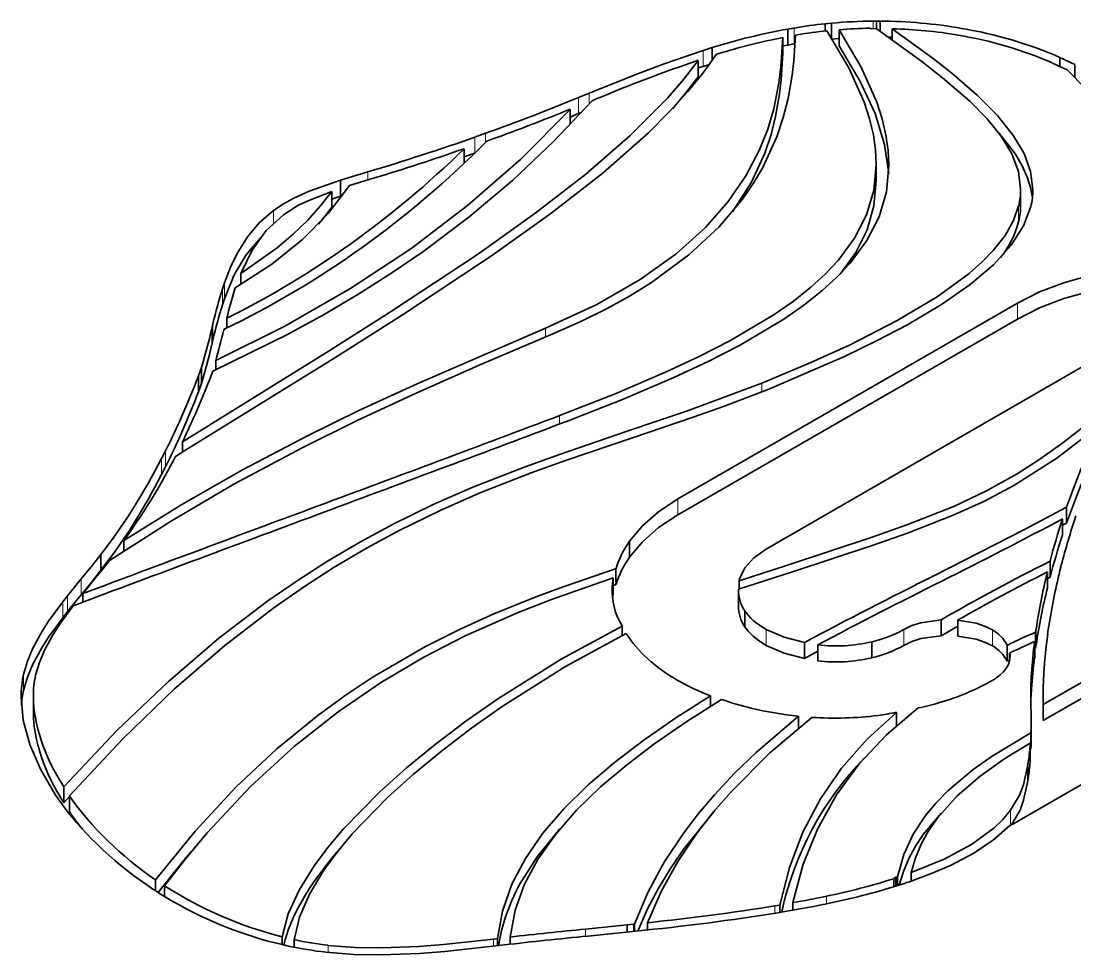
# Model space of a CAD drawing. Extents: x 342 to 941, y 168 to 756.
# Drawn here: x 758.74 to 774.9, y 724.21 to 738.54 of the extents above; entities that cross this region are included whole.
import ezdxf

# ---------------------------------------------------------------- set-up
doc = ezdxf.new("R2010")
doc.units = 0

msp = doc.modelspace()

# ---------------------------------------------------------------- linework, layer by layer
at = {"color": 7, "lineweight": 35, "ltscale": 0.002445}
msp.add_line((771.171, 738.51), (771.074, 738.5), dxfattribs=at)
at = {"color": 7, "lineweight": 35, "ltscale": 0.002766}
for p, q in [((771.074, 738.5), (771.074, 738.39)), ((768.036, 724.668), (768.036, 724.557))]:
    msp.add_line(p, q, dxfattribs=at)
at = {"color": 7, "lineweight": 35, "ltscale": 0.005756}
msp.add_line((771.171, 738.51), (771.171, 738.28), dxfattribs=at)
at = {"color": 7, "lineweight": 35, "ltscale": 0.001236}
msp.add_line((771.858, 738.542), (771.808, 738.541), dxfattribs=at)
at = {"color": 7, "lineweight": 13, "ltscale": 0.002884}
msp.add_line((771.808, 738.541), (771.808, 738.426), dxfattribs=at)
at = {"color": 7, "lineweight": 35, "ltscale": 0.000126795}
msp.add_line((771.862, 738.539), (771.858, 738.542), dxfattribs=at)
at = {"color": 7, "lineweight": 35, "ltscale": 0.002867}
msp.add_line((771.858, 738.542), (771.858, 738.427), dxfattribs=at)
at = {"color": 7, "lineweight": 35, "ltscale": 0.001312}
msp.add_line((771.914, 738.542), (771.862, 738.539), dxfattribs=at)
at = {"color": 7, "lineweight": 35, "ltscale": 0.002858}
msp.add_line((771.862, 738.539), (771.862, 738.424), dxfattribs=at)
at = {"color": 7, "lineweight": 35, "ltscale": 0.00387}
msp.add_line((771.914, 738.542), (771.914, 738.387), dxfattribs=at)
at = {"color": 7, "lineweight": 35, "ltscale": 0.002431}
for p, q in [((770.594, 738.435), (770.498, 738.419)), ((770.594, 738.19), (770.498, 738.174))]:
    msp.add_line(p, q, dxfattribs=at)
at = {"color": 7, "lineweight": 35, "ltscale": 0.006123}
for p, q in [((770.498, 738.419), (770.498, 738.174)), ((771.288, 738.407), (771.288, 738.162)), ((770.424, 738.288), (770.424, 738.043)), ((769.126, 737.939), (769.126, 737.694)), ((771.856, 736.339), (771.856, 736.094)), ((763.636, 736.098), (763.636, 735.853)), ((763.502, 735.928), (763.502, 735.683)), ((774.07, 735.961), (774.07, 735.716)), ((761.503, 733.223), (761.503, 732.978)), ((761.457, 733.095), (761.457, 732.85)), ((774.775, 731.081), (774.775, 730.836)), ((774.715, 730.902), (774.715, 730.657)), ((774.522, 730.251), (774.522, 730.006)), ((767.821, 729.997), (767.821, 729.752)), ((769.744, 729.81), (769.744, 729.565)), ((773.105, 729.345), (773.105, 729.1)), ((774.301, 729.162), (774.301, 728.917)), ((770.753, 729.004), (770.753, 728.759)), ((770.958, 728.966), (770.958, 728.721)), ((771.786, 729.014), (771.786, 728.769)), ((773.862, 728.96), (773.862, 728.715)), ((774.286, 729.017), (774.286, 728.772)), ((758.926, 728.173), (758.926, 727.928)), ((774.414, 728.287), (774.414, 728.042)), ((774.417, 728.062), (774.417, 727.817)), ((774.418, 728.049), (774.418, 727.804)), ((774.233, 727.844), (774.233, 727.599)), ((774.228, 727.614), (774.228, 727.369)), ((774.216, 727.414), (774.216, 727.169)), ((774.219, 727.456), (774.219, 727.211)), ((759.392, 726.787), (759.392, 726.543)), ((759.477, 726.65), (759.477, 726.405))]:
    msp.add_line(p, q, dxfattribs=at)
at = {"color": 7, "lineweight": 13, "ltscale": 0.006123}
for p, q in [((770.594, 738.435), (770.594, 738.19)), ((767.288, 737.367), (767.288, 737.122)), ((765.7, 736.761), (765.7, 736.516)), ((774.04, 735.708), (774.04, 735.463)), ((761.857, 734.524), (761.857, 734.279)), ((761.826, 734.432), (761.826, 734.187)), ((774.02, 734.213), (774.02, 733.968)), ((761.661, 733.814), (761.661, 733.569)), ((760.952, 731.944), (760.952, 731.699)), ((760.892, 731.826), (760.892, 731.581)), ((759.658, 729.978), (759.658, 729.733)), ((759.378, 729.628), (759.378, 729.383)), ((770.169, 729.204), (770.169, 728.959)), ((772.28, 729.204), (772.28, 728.959)), ((773.637, 729.196), (773.637, 728.951)), ((774.308, 729.21), (774.308, 728.965)), ((758.774, 728.513), (758.774, 728.268)), ((774.237, 728.53), (774.237, 728.285)), ((774.23, 727.67), (774.23, 727.425)), ((774.178, 727.099), (774.178, 726.854)), ((774.187, 727.165), (774.187, 726.92)), ((759.484, 726.641), (759.484, 726.396))]:
    msp.add_line(p, q, dxfattribs=at)
at = {"color": 7, "lineweight": 35, "ltscale": 0.000335294}
msp.add_line((771.762, 738.432), (771.772, 738.424), dxfattribs=at)
at = {"color": 7, "lineweight": 35, "ltscale": 0.002064}
msp.add_line((771.772, 738.424), (771.855, 738.429), dxfattribs=at)
at = {"color": 7, "lineweight": 35, "ltscale": 0.004285}
msp.add_line((772.102, 738.425), (772.102, 738.253), dxfattribs=at)
at = {"color": 7, "lineweight": 35, "ltscale": 0.000361981}
msp.add_line((770.608, 738.192), (770.594, 738.19), dxfattribs=at)
at = {"color": 7, "lineweight": 35, "ltscale": 0.000809253}
msp.add_line((770.615, 738.325), (770.647, 738.331), dxfattribs=at)
at = {"color": 7, "lineweight": 35, "ltscale": 0.002929}
msp.add_line((771.288, 738.275), (771.171, 738.265), dxfattribs=at)
at = {"color": 7, "lineweight": 35, "ltscale": 0.001481}
msp.add_line((772.103, 738.293), (772.044, 738.295), dxfattribs=at)
at = {"color": 7, "lineweight": 35, "ltscale": 0.00362}
msp.add_line((769.339, 738.136), (769.201, 738.092), dxfattribs=at)
at = {"color": 7, "lineweight": 13, "ltscale": 0.006125}
for p, q in [((769.201, 738.092), (769.201, 737.847)), ((761.68, 733.894), (761.68, 733.649)), ((768.812, 731.206), (768.812, 730.961)), ((759.45, 729.721), (759.45, 729.476))]:
    msp.add_line(p, q, dxfattribs=at)
at = {"color": 7, "lineweight": 35, "ltscale": 0.004947}
msp.add_line((769.339, 738.136), (769.339, 737.938), dxfattribs=at)
at = {"color": 7, "lineweight": 35, "ltscale": 0.000607146}
msp.add_line((769.405, 738.033), (769.428, 738.04), dxfattribs=at)
at = {"color": 7, "lineweight": 35, "ltscale": 0.001861}
msp.add_line((770.498, 738.174), (770.424, 738.16), dxfattribs=at)
at = {"color": 7, "lineweight": 35, "ltscale": 0.002476}
msp.add_line((769.296, 737.877), (769.201, 737.847), dxfattribs=at)
at = {"color": 7, "lineweight": 35, "ltscale": 0.006263}
msp.add_line((774.557, 737.898), (774.783, 737.791), dxfattribs=at)
at = {"color": 7, "lineweight": 35, "ltscale": 0.006352}
msp.add_line((774.903, 737.875), (774.674, 737.983), dxfattribs=at)
at = {"color": 7, "lineweight": 35, "ltscale": 0.003513}
msp.add_line((774.674, 737.983), (774.674, 737.843), dxfattribs=at)
at = {"color": 7, "lineweight": 35, "ltscale": 0.004942}
msp.add_line((774.903, 737.875), (774.903, 737.677), dxfattribs=at)
at = {"color": 7, "lineweight": 35, "ltscale": 0.001975}
msp.add_line((769.201, 737.847), (769.126, 737.823), dxfattribs=at)
at = {"color": 7, "lineweight": 35, "ltscale": 0.000345981}
msp.add_line((774.783, 737.791), (774.795, 737.784), dxfattribs=at)
at = {"color": 7, "lineweight": 35, "ltscale": 0.004406}
msp.add_line((767.451, 737.434), (767.288, 737.367), dxfattribs=at)
at = {"color": 7, "lineweight": 13, "ltscale": 0.004175}
msp.add_line((767.451, 737.434), (767.451, 737.267), dxfattribs=at)
at = {"color": 7, "lineweight": 35, "ltscale": 0.001651}
for p, q in [((767.499, 737.32), (767.56, 737.346)), ((774.187, 727.165), (774.178, 727.099)), ((774.187, 726.92), (774.178, 726.854))]:
    msp.add_line(p, q, dxfattribs=at)
at = {"color": 7, "lineweight": 35, "ltscale": 0.005856}
msp.add_line((767.159, 737.187), (767.159, 736.953), dxfattribs=at)
at = {"color": 7, "lineweight": 35, "ltscale": 0.003481}
msp.add_line((767.288, 737.122), (767.159, 737.069), dxfattribs=at)
at = {"color": 7, "lineweight": 35, "ltscale": 0.001314}
msp.add_line((767.337, 737.142), (767.288, 737.122), dxfattribs=at)
at = {"color": 7, "lineweight": 35, "ltscale": 0.004272}
msp.add_line((765.86, 736.819), (765.7, 736.761), dxfattribs=at)
at = {"color": 7, "lineweight": 13, "ltscale": 0.003543}
msp.add_line((765.86, 736.819), (765.86, 736.677), dxfattribs=at)
at = {"color": 7, "lineweight": 35, "ltscale": 0.002091}
msp.add_line((765.881, 736.698), (765.96, 736.727), dxfattribs=at)
at = {"color": 7, "lineweight": 35, "ltscale": 0.005553}
msp.add_line((765.535, 736.583), (765.535, 736.361), dxfattribs=at)
at = {"color": 7, "lineweight": 35, "ltscale": 0.00436}
msp.add_line((765.7, 736.516), (765.535, 736.459), dxfattribs=at)
at = {"color": 7, "lineweight": 35, "ltscale": 0.011013}
msp.add_line((764.057, 736.226), (763.636, 736.098), dxfattribs=at)
at = {"color": 7, "lineweight": 35, "ltscale": 0.009695}
msp.add_line((763.773, 736.017), (764.145, 736.13), dxfattribs=at)
at = {"color": 7, "lineweight": 13, "ltscale": 0.003079}
msp.add_line((764.057, 736.226), (764.057, 736.103), dxfattribs=at)
at = {"color": 7, "lineweight": 35, "ltscale": 0.00352}
msp.add_line((763.636, 735.853), (763.502, 735.81), dxfattribs=at)
at = {"color": 7, "lineweight": 35, "ltscale": 0.000802238}
msp.add_line((763.666, 735.862), (763.636, 735.853), dxfattribs=at)
at = {"color": 7, "lineweight": 13, "ltscale": 0.004826}
msp.add_line((762.611, 735.635), (762.611, 735.442), dxfattribs=at)
at = {"color": 7, "lineweight": 35, "ltscale": 0.004178}
msp.add_line((762.107, 734.665), (762.107, 734.498), dxfattribs=at)
at = {"color": 7, "lineweight": 35, "ltscale": 0.002424}
for p, q in [((761.857, 734.524), (761.826, 734.432)), ((761.857, 734.279), (761.826, 734.187))]:
    msp.add_line(p, q, dxfattribs=at)
at = {"color": 7, "lineweight": 35, "ltscale": 0.000921623}
msp.add_line((762.011, 734.412), (762.023, 734.447), dxfattribs=at)
at = {"color": 7, "lineweight": 35, "ltscale": 0.150358}
msp.add_line((774.02, 734.213), (768.812, 731.206), dxfattribs=at)
at = {"color": 7, "lineweight": 35, "ltscale": 0.003745}
msp.add_line((761.894, 733.982), (761.894, 733.832), dxfattribs=at)
at = {"color": 7, "lineweight": 35, "ltscale": 0.002046}
msp.add_line((761.68, 733.894), (761.661, 733.814), dxfattribs=at)
at = {"color": 7, "lineweight": 35, "ltscale": 0.000287554}
msp.add_line((761.848, 733.799), (761.85, 733.811), dxfattribs=at)
at = {"color": 7, "lineweight": 13, "ltscale": 0.003342}
msp.add_line((766.782, 733.827), (766.782, 733.694), dxfattribs=at)
at = {"color": 7, "lineweight": 35, "ltscale": 0.150359}
for p, q in [((774.02, 733.968), (768.812, 730.961)), ((770.155, 730.43), (775.364, 733.438))]:
    msp.add_line(p, q, dxfattribs=at)
at = {"color": 7, "lineweight": 35, "ltscale": 0.002044}
msp.add_line((761.68, 733.649), (761.661, 733.569), dxfattribs=at)
at = {"color": 7, "lineweight": 35, "ltscale": 0.003554}
msp.add_line((761.722, 733.333), (761.722, 733.191), dxfattribs=at)
at = {"color": 7, "lineweight": 35, "ltscale": 0.003389}
for p, q in [((761.503, 733.223), (761.457, 733.095)), ((761.503, 732.978), (761.457, 732.85)), ((772.183, 725.406), (772.183, 725.271))]:
    msp.add_line(p, q, dxfattribs=at)
at = {"color": 7, "lineweight": 35, "ltscale": 0.001839}
msp.add_line((761.651, 733.101), (761.676, 733.17), dxfattribs=at)
at = {"color": 7, "lineweight": 35, "ltscale": 0.000801123}
msp.add_line((761.641, 733.071), (761.651, 733.101), dxfattribs=at)
at = {"color": 7, "lineweight": 13, "ltscale": 0.003307}
msp.add_line((770.098, 732.982), (770.098, 732.85), dxfattribs=at)
at = {"color": 7, "lineweight": 13, "ltscale": 0.003238}
msp.add_line((766.999, 732.486), (766.999, 732.357), dxfattribs=at)
at = {"color": 7, "lineweight": 35, "ltscale": 0.003969}
msp.add_line((761.213, 732.085), (761.213, 731.926), dxfattribs=at)
at = {"color": 7, "lineweight": 35, "ltscale": 0.003296}
for p, q in [((760.952, 731.944), (760.892, 731.826)), ((760.952, 731.699), (760.892, 731.581))]:
    msp.add_line(p, q, dxfattribs=at)
at = {"color": 7, "lineweight": 35, "ltscale": 0.004241}
msp.add_line((761.105, 731.86), (761.25, 731.949), dxfattribs=at)
at = {"color": 7, "lineweight": 35, "ltscale": 0.001801}
msp.add_line((761.073, 731.796), (761.105, 731.86), dxfattribs=at)
at = {"color": 7, "lineweight": 35, "ltscale": 0.001702}
msp.add_line((774.775, 730.836), (774.715, 730.804), dxfattribs=at)
at = {"color": 7, "lineweight": 35, "ltscale": 0.003995}
msp.add_line((760.312, 730.566), (760.312, 730.406), dxfattribs=at)
at = {"color": 7, "lineweight": 35, "ltscale": 0.006125}
for p, q in [((768.072, 730.557), (768.072, 730.312)), ((759.962, 730.356), (759.962, 730.111)), ((767.863, 730.137), (767.863, 729.892)), ((774.481, 730.085), (774.481, 729.84)), ((769.84, 729.489), (769.84, 729.244)), ((772.849, 729.351), (772.849, 729.106))]:
    msp.add_line(p, q, dxfattribs=at)
at = {"color": 7, "lineweight": 35, "ltscale": 0.005285}
msp.add_line((759.962, 730.356), (759.83, 730.191), dxfattribs=at)
at = {"color": 7, "lineweight": 35, "ltscale": 0.003773}
msp.add_line((760.001, 730.145), (760.095, 730.263), dxfattribs=at)
at = {"color": 7, "lineweight": 35, "ltscale": 0.006838}
for p, q in [((759.83, 730.191), (759.658, 729.978)), ((759.83, 729.946), (759.658, 729.733))]:
    msp.add_line(p, q, dxfattribs=at)
at = {"color": 7, "lineweight": 35, "ltscale": 0.006868}
msp.add_line((759.828, 729.932), (760.001, 730.145), dxfattribs=at)
at = {"color": 7, "lineweight": 35, "ltscale": 0.005284}
msp.add_line((759.962, 730.111), (759.83, 729.946), dxfattribs=at)
at = {"color": 7, "lineweight": 35, "ltscale": 0.000579515}
msp.add_line((767.863, 730.137), (767.841, 730.13), dxfattribs=at)
at = {"color": 7, "lineweight": 35, "ltscale": 0.019027}
msp.add_line((770.479, 730.184), (769.755, 729.948), dxfattribs=at)
at = {"color": 7, "lineweight": 35, "ltscale": 0.002011}
msp.add_line((774.674, 730.109), (774.694, 730.187), dxfattribs=at)
at = {"color": 7, "lineweight": 35, "ltscale": 0.008273}
msp.add_line((759.658, 729.978), (759.45, 729.721), dxfattribs=at)
at = {"color": 7, "lineweight": 35, "ltscale": 0.005788}
msp.add_line((759.683, 729.752), (759.828, 729.932), dxfattribs=at)
at = {"color": 7, "lineweight": 35, "ltscale": 0.021727}
msp.add_line((769.744, 729.82), (770.571, 730.089), dxfattribs=at)
at = {"color": 7, "lineweight": 35, "ltscale": 0.000779188}
msp.add_line((769.755, 729.948), (769.757, 729.979), dxfattribs=at)
at = {"color": 7, "lineweight": 35, "ltscale": 0.003131}
msp.add_line((769.755, 729.948), (769.755, 729.823), dxfattribs=at)
at = {"color": 7, "lineweight": 35, "ltscale": 0.001151}
msp.add_line((774.522, 730.006), (774.481, 729.985), dxfattribs=at)
at = {"color": 7, "lineweight": 35, "ltscale": 0.000541401}
msp.add_line((767.841, 729.885), (767.821, 729.878), dxfattribs=at)
at = {"color": 7, "lineweight": 35, "ltscale": 0.00057903}
msp.add_line((767.863, 729.892), (767.841, 729.885), dxfattribs=at)
at = {"color": 7, "lineweight": 35, "ltscale": 0.000256366}
msp.add_line((769.744, 729.81), (769.744, 729.82), dxfattribs=at)
at = {"color": 7, "lineweight": 35, "ltscale": 0.002932}
msp.add_line((759.45, 729.721), (759.378, 729.628), dxfattribs=at)
at = {"color": 7, "lineweight": 35, "ltscale": 0.008274}
msp.add_line((759.658, 729.733), (759.45, 729.476), dxfattribs=at)
at = {"color": 7, "lineweight": 35, "ltscale": 0.003227}
msp.add_line((759.683, 729.752), (759.683, 729.623), dxfattribs=at)
at = {"color": 7, "lineweight": 35, "ltscale": 0.001701}
msp.add_line((767.821, 729.752), (767.811, 729.685), dxfattribs=at)
at = {"color": 7, "lineweight": 35, "ltscale": 0.002931}
msp.add_line((759.45, 729.476), (759.378, 729.383), dxfattribs=at)
at = {"color": 7, "lineweight": 35, "ltscale": 0.003542}
msp.add_line((767.96, 729.253), (767.96, 729.111), dxfattribs=at)
at = {"color": 7, "lineweight": 35, "ltscale": 0.007355}
msp.add_line((773.105, 729.252), (772.849, 729.106), dxfattribs=at)
at = {"color": 7, "lineweight": 35, "ltscale": 0.001217}
for p, q in [((774.308, 729.21), (774.301, 729.162)), ((774.308, 728.965), (774.301, 728.917))]:
    msp.add_line(p, q, dxfattribs=at)
at = {"color": 7, "lineweight": 35, "ltscale": 0.001762}
msp.add_line((774.485, 729.132), (774.495, 729.201), dxfattribs=at)
at = {"color": 7, "lineweight": 35, "ltscale": 0.00583}
msp.add_line((770.958, 728.868), (770.753, 728.759), dxfattribs=at)
at = {"color": 7, "lineweight": 35, "ltscale": 0.002884}
msp.add_line((773.901, 728.839), (773.901, 728.724), dxfattribs=at)
at = {"color": 7, "lineweight": 35, "ltscale": 0.000441802}
msp.add_line((774.301, 728.917), (774.285, 728.91), dxfattribs=at)
at = {"color": 7, "lineweight": 35, "ltscale": 0.001351}
msp.add_line((773.91, 728.738), (773.862, 728.715), dxfattribs=at)
at = {"color": 7, "lineweight": 35, "ltscale": 0.036853}
for p, q in [((775.694, 728.786), (774.418, 728.049)), ((775.694, 728.541), (774.418, 727.804))]:
    msp.add_line(p, q, dxfattribs=at)
at = {"color": 7, "lineweight": 35, "ltscale": 0.005164}
msp.add_line((774.415, 728.319), (774.425, 728.526), dxfattribs=at)
at = {"color": 7, "lineweight": 35, "ltscale": 0.000431848}
msp.add_line((774.227, 728.321), (774.226, 728.303), dxfattribs=at)
at = {"color": 7, "lineweight": 35, "ltscale": 0.001668}
msp.add_line((774.227, 728.321), (774.227, 728.254), dxfattribs=at)
at = {"color": 7, "lineweight": 35, "ltscale": 0.000451725}
msp.add_line((774.414, 728.301), (774.415, 728.319), dxfattribs=at)
at = {"color": 7, "lineweight": 35, "ltscale": 0.004005}
msp.add_line((769.313, 728.184), (769.313, 728.024), dxfattribs=at)
at = {"color": 7, "lineweight": 35, "ltscale": 0.00052643}
msp.add_line((774.226, 728.303), (774.226, 728.282), dxfattribs=at)
at = {"color": 7, "lineweight": 35, "ltscale": 0.000794983}
msp.add_line((774.226, 728.303), (774.226, 728.272), dxfattribs=at)
at = {"color": 7, "lineweight": 35, "ltscale": 0.004729}
msp.add_line((774.226, 728.282), (774.229, 728.093), dxfattribs=at)
at = {"color": 7, "lineweight": 35, "ltscale": 0.00383}
msp.add_line((774.237, 728.285), (774.228, 728.132), dxfattribs=at)
at = {"color": 7, "lineweight": 35, "ltscale": 0.000344849}
msp.add_line((774.414, 728.287), (774.414, 728.301), dxfattribs=at)
at = {"color": 7, "lineweight": 35, "ltscale": 0.004821}
msp.add_line((774.417, 728.095), (774.414, 728.287), dxfattribs=at)
at = {"color": 7, "lineweight": 35, "ltscale": 0.087765}
msp.add_line((774.011, 726.248), (777.051, 728.003), dxfattribs=at)
at = {"color": 7, "lineweight": 35, "ltscale": 0.006228}
msp.add_line((774.229, 728.093), (774.233, 727.844), dxfattribs=at)
at = {"color": 7, "lineweight": 35, "ltscale": 0.004822}
msp.add_line((774.417, 727.85), (774.414, 728.042), dxfattribs=at)
at = {"color": 7, "lineweight": 13, "ltscale": 0.000759888}
msp.add_line((774.417, 728.095), (774.417, 728.064), dxfattribs=at)
at = {"color": 7, "lineweight": 35, "ltscale": 0.000251775}
msp.add_line((774.417, 728.085), (774.417, 728.095), dxfattribs=at)
at = {"color": 7, "lineweight": 35, "ltscale": 0.000572207}
msp.add_line((774.417, 728.062), (774.417, 728.085), dxfattribs=at)
at = {"color": 7, "lineweight": 35, "ltscale": 0.000309768}
for p, q in [((774.418, 728.049), (774.417, 728.062)), ((774.418, 727.804), (774.417, 727.817))]:
    msp.add_line(p, q, dxfattribs=at)
at = {"color": 7, "lineweight": 35, "ltscale": 0.00468}
msp.add_line((770.662, 727.874), (770.662, 727.687), dxfattribs=at)
at = {"color": 7, "lineweight": 35, "ltscale": 0.005135}
msp.add_line((772.167, 727.93), (772.167, 727.725), dxfattribs=at)
at = {"color": 7, "lineweight": 35, "ltscale": 0.004348}
for p, q in [((774.233, 727.844), (774.23, 727.67)), ((774.233, 727.599), (774.23, 727.425))]:
    msp.add_line(p, q, dxfattribs=at)
at = {"color": 7, "lineweight": 35, "ltscale": 0.001397}
for p, q in [((774.23, 727.67), (774.228, 727.614)), ((774.23, 727.425), (774.228, 727.369))]:
    msp.add_line(p, q, dxfattribs=at)
at = {"color": 7, "lineweight": 35, "ltscale": 0.001049}
for p, q in [((774.219, 727.456), (774.216, 727.414)), ((774.219, 727.211), (774.216, 727.169))]:
    msp.add_line(p, q, dxfattribs=at)
at = {"color": 7, "lineweight": 35, "ltscale": 0.000259512}
msp.add_line((774.228, 727.369), (774.219, 727.364), dxfattribs=at)
at = {"color": 7, "lineweight": 35, "ltscale": 0.002075}
msp.add_line((759.261, 726.669), (759.308, 726.601), dxfattribs=at)
at = {"color": 7, "lineweight": 35, "ltscale": 0.003174}
msp.add_line((759.477, 726.637), (759.392, 726.543), dxfattribs=at)
at = {"color": 7, "lineweight": 35, "ltscale": 0.000278906}
for p, q in [((759.484, 726.641), (759.477, 726.65)), ((759.484, 726.396), (759.477, 726.405))]:
    msp.add_line(p, q, dxfattribs=at)
at = {"color": 7, "lineweight": 13, "ltscale": 0.005783}
msp.add_line((773.915, 726.428), (773.915, 726.196), dxfattribs=at)
at = {"color": 7, "lineweight": 35, "ltscale": 0.001755}
msp.add_line((773.906, 726.192), (773.969, 726.224), dxfattribs=at)
at = {"color": 7, "lineweight": 35, "ltscale": 0.000190784}
msp.add_line((773.969, 726.224), (773.976, 726.227), dxfattribs=at)
at = {"color": 7, "lineweight": 35, "ltscale": 0.001013}
msp.add_line((773.976, 726.227), (774.011, 726.248), dxfattribs=at)
at = {"color": 7, "lineweight": 35, "ltscale": 0.000723944}
msp.add_line((772.183, 725.406), (772.155, 725.4), dxfattribs=at)
at = {"color": 7, "lineweight": 35, "ltscale": 0.003285}
msp.add_line((772.392, 725.471), (772.392, 725.34), dxfattribs=at)
at = {"color": 7, "lineweight": 35, "ltscale": 0.002086}
msp.add_line((760.666, 725.281), (760.735, 725.234), dxfattribs=at)
at = {"color": 7, "lineweight": 35, "ltscale": 0.004176}
msp.add_line((760.801, 725.357), (760.801, 725.19), dxfattribs=at)
at = {"color": 7, "lineweight": 35, "ltscale": 0.004109}
msp.add_line((760.938, 725.268), (760.938, 725.104), dxfattribs=at)
at = {"color": 7, "lineweight": 35, "ltscale": 0.003098}
msp.add_line((772.127, 725.377), (772.127, 725.253), dxfattribs=at)
at = {"color": 7, "lineweight": 35, "ltscale": 0.003458}
msp.add_line((772.155, 725.4), (772.155, 725.262), dxfattribs=at)
at = {"color": 7, "lineweight": 35, "ltscale": 0.0013}
msp.add_line((772.254, 725.293), (772.303, 725.31), dxfattribs=at)
at = {"color": 7, "lineweight": 35, "ltscale": 0.000604371}
msp.add_line((772.303, 725.318), (772.327, 725.318), dxfattribs=at)
at = {"color": 7, "lineweight": 35, "ltscale": 0.000218334}
msp.add_line((772.303, 725.31), (772.303, 725.318), dxfattribs=at)
at = {"color": 7, "lineweight": 35, "ltscale": 0.000221252}
msp.add_line((772.303, 725.318), (772.303, 725.309), dxfattribs=at)
at = {"color": 7, "lineweight": 35, "ltscale": 0.000621033}
msp.add_line((772.327, 725.318), (772.351, 725.326), dxfattribs=at)
at = {"color": 7, "lineweight": 13, "ltscale": 0.002901}
msp.add_line((771.093, 725.108), (771.093, 724.992), dxfattribs=at)
at = {"color": 7, "lineweight": 35, "ltscale": 0.00196}
msp.add_line((770.376, 724.972), (770.299, 724.959), dxfattribs=at)
at = {"color": 7, "lineweight": 13, "ltscale": 0.002832}
msp.add_line((770.299, 724.959), (770.299, 724.845), dxfattribs=at)
at = {"color": 7, "lineweight": 35, "ltscale": 0.002832}
msp.add_line((770.376, 724.972), (770.376, 724.858), dxfattribs=at)
at = {"color": 7, "lineweight": 35, "ltscale": 0.002911}
msp.add_line((770.575, 725.009), (770.575, 724.893), dxfattribs=at)
at = {"color": 7, "lineweight": 35, "ltscale": 0.002559}
msp.add_line((770.351, 724.854), (770.452, 724.871), dxfattribs=at)
at = {"color": 7, "lineweight": 35, "ltscale": 0.016081}
msp.add_line((768.036, 724.668), (767.396, 724.603), dxfattribs=at)
at = {"color": 7, "lineweight": 13, "ltscale": 0.002763}
msp.add_line((767.396, 724.603), (767.396, 724.492), dxfattribs=at)
at = {"color": 7, "lineweight": 35, "ltscale": 0.00243}
msp.add_line((768.133, 724.678), (768.036, 724.668), dxfattribs=at)
at = {"color": 7, "lineweight": 35, "ltscale": 0.000351671}
msp.add_line((768.147, 724.679), (768.133, 724.678), dxfattribs=at)
at = {"color": 7, "lineweight": 13, "ltscale": 0.002766}
msp.add_line((768.133, 724.678), (768.133, 724.567), dxfattribs=at)
at = {"color": 7, "lineweight": 35, "ltscale": 0.002769}
msp.add_line((768.147, 724.679), (768.147, 724.569), dxfattribs=at)
at = {"color": 7, "lineweight": 35, "ltscale": 0.002776}
msp.add_line((768.349, 724.701), (768.349, 724.59), dxfattribs=at)
at = {"color": 7, "lineweight": 35, "ltscale": 0.003014}
msp.add_line((762.744, 724.485), (762.744, 724.364), dxfattribs=at)
at = {"color": 7, "lineweight": 35, "ltscale": 0.002899}
msp.add_line((762.924, 724.441), (762.924, 724.325), dxfattribs=at)
at = {"color": 7, "lineweight": 35, "ltscale": 0.001555}
msp.add_line((766.046, 724.459), (765.985, 724.451), dxfattribs=at)
at = {"color": 7, "lineweight": 13, "ltscale": 0.002776}
msp.add_line((765.985, 724.451), (765.985, 724.34), dxfattribs=at)
at = {"color": 7, "lineweight": 35, "ltscale": 0.002771}
msp.add_line((766.046, 724.459), (766.046, 724.348), dxfattribs=at)
at = {"color": 7, "lineweight": 35, "ltscale": 0.002748}
msp.add_line((766.239, 724.481), (766.239, 724.371), dxfattribs=at)
at = {"color": 7, "lineweight": 35, "ltscale": 0.016111}
msp.add_line((767.429, 724.496), (768.07, 724.56), dxfattribs=at)
at = {"color": 7, "lineweight": 35, "ltscale": 0.002418}
msp.add_line((768.07, 724.56), (768.166, 724.571), dxfattribs=at)
at = {"color": 7, "lineweight": 35, "ltscale": 0.002519}
msp.add_line((762.742, 724.365), (762.841, 724.342), dxfattribs=at)
at = {"color": 7, "lineweight": 13, "ltscale": 0.002754}
msp.add_line((763.45, 724.354), (763.45, 724.244), dxfattribs=at)
at = {"color": 7, "lineweight": 35, "ltscale": 0.003247}
msp.add_line((766.022, 724.345), (766.151, 724.36), dxfattribs=at)
at = {"color": 7, "lineweight": 35}
for points in [[(771.098, 738.392), (771.434, 737.826), (771.67, 737.296), (771.752, 737.043), (771.811, 736.798), (771.845, 736.565), (771.856, 736.339)], [(772.05, 736.326), (772.039, 736.556), (772.004, 736.793), (771.946, 737.041), (771.863, 737.297), (771.626, 737.833), (771.288, 738.407)], [(771.855, 738.429), (772.557, 737.919), (772.874, 737.673), (773.293, 737.31), (773.558, 737.041), (773.774, 736.773), (773.935, 736.505), (774.036, 736.235), (774.07, 735.961)], [(774.258, 735.954), (774.223, 736.233), (774.123, 736.509), (773.963, 736.782), (773.715, 737.094), (773.405, 737.406), (773.015, 737.742), (772.728, 737.967), (772.102, 738.425)], [(770.424, 738.288), (770.393, 737.841), (770.362, 737.594), (770.283, 737.197), (770.19, 736.882), (770.062, 736.557), (769.857, 736.167), (769.585, 735.771), (769.234, 735.373), (768.786, 734.971), (768.235, 734.576), (767.571, 734.193), (766.782, 733.827)], [(766.892, 733.739), (767.322, 733.929), (767.718, 734.125), (768.08, 734.326), (768.41, 734.531), (768.981, 734.951), (769.442, 735.379), (769.805, 735.809), (769.972, 736.052), (770.114, 736.293), (770.33, 736.763), (770.43, 737.064), (770.503, 737.352), (770.565, 737.712), (770.589, 737.934), (770.615, 738.325)], [(761.25, 731.949), (763.55, 733.372), (764.575, 734.023), (765.954, 734.937), (766.863, 735.586), (767.664, 736.211), (768.355, 736.822), (768.676, 737.143), (768.966, 737.462), (769.198, 737.747), (769.405, 738.033)], [(769.201, 738.092), (768.602, 737.887), (768.21, 737.739), (767.451, 737.434)], [(770.424, 738.043), (770.398, 737.646), (770.373, 737.427), (770.312, 737.077), (770.242, 736.8), (770.145, 736.514), (769.941, 736.07), (769.652, 735.615)], [(772.047, 736.204), (771.983, 736.649), (771.837, 737.122), (771.606, 737.625), (771.288, 738.162)], [(769.126, 737.939), (768.903, 737.649), (768.654, 737.359), (768.078, 736.779), (767.4, 736.191), (766.62, 735.587), (765.738, 734.961), (764.406, 734.079), (763.42, 733.452), (761.213, 732.085)], [(774.795, 737.784), (775.329, 737.24), (775.545, 736.989), (775.68, 736.804), (775.789, 736.62), (775.899, 736.34), (775.938, 736.047)], [(761.676, 733.17), (762.826, 733.73), (763.374, 734.03), (763.904, 734.343), (764.411, 734.666), (764.901, 735.002), (765.606, 735.534), (766.273, 736.097), (766.904, 736.692), (767.499, 737.32)], [(767.159, 737.187), (766.401, 736.424), (765.587, 735.711), (764.715, 735.047), (763.782, 734.431), (762.785, 733.86), (761.722, 733.333)], [(774.251, 735.832), (774.224, 735.985), (774.177, 736.137), (774.096, 736.318), (773.99, 736.498), (773.735, 736.827)], [(771.856, 736.339), (771.818, 735.941), (771.707, 735.565), (771.524, 735.208), (771.271, 734.868), (771.075, 734.66), (770.853, 734.457), (770.579, 734.239), (770.274, 734.027), (769.607, 733.632), (769.14, 733.392), (768.633, 733.155), (767.852, 732.821), (766.999, 732.486)], [(767.102, 732.396), (767.962, 732.733), (768.75, 733.07), (769.275, 733.315), (769.759, 733.564), (770.438, 733.966), (770.746, 734.181), (771.023, 734.4), (771.253, 734.609), (771.454, 734.824), (771.712, 735.171), (771.898, 735.535), (772.012, 735.92), (772.05, 736.326)], [(763.636, 736.098), (763.156, 735.929), (762.923, 735.824), (762.76, 735.735), (762.611, 735.635)], [(771.856, 736.094), (771.82, 735.706), (771.714, 735.338), (771.54, 734.989), (771.3, 734.656)], [(762.023, 734.447), (762.584, 734.812), (763.055, 735.188), (763.447, 735.587), (763.773, 736.017)], [(763.502, 735.928), (763.327, 735.702), (763.134, 735.486), (762.912, 735.271), (762.666, 735.062), (762.107, 734.665)], [(762.76, 735.569), (762.983, 735.709), (763.149, 735.79), (763.502, 735.928)], [(762.611, 735.635), (762.396, 735.448), (762.211, 735.229), (762.052, 734.976), (761.948, 734.762), (761.857, 734.524)], [(774.04, 735.708), (773.961, 735.479), (773.831, 735.25), (773.65, 735.019), (773.48, 734.844), (773.28, 734.668), (772.791, 734.311), (772.179, 733.945), (771.443, 733.569), (770.807, 733.279), (770.098, 732.982)], [(770.206, 732.893), (771.368, 733.394), (771.872, 733.637), (772.326, 733.876), (772.855, 734.189), (773.297, 734.497), (773.653, 734.8), (773.926, 735.1), (774.117, 735.397), (774.227, 735.693)], [(762.107, 734.665), (762.283, 735.026), (762.499, 735.326), (762.76, 735.569)], [(762.41, 735.217), (762.19, 734.956), (762.007, 734.645), (761.857, 734.279)], [(775.144, 734.64), (774.733, 734.526), (774.358, 734.384), (774.02, 734.213)], [(775.144, 734.396), (774.733, 734.281), (774.358, 734.139), (774.02, 733.968)], [(766.782, 733.827), (764.811, 732.975), (763.94, 732.572), (763.131, 732.176), (762.132, 731.651), (761.201, 731.119), (760.312, 730.566)], [(760.095, 730.263), (761.03, 730.862), (762.003, 731.432), (763.047, 731.99), (763.892, 732.409), (764.807, 732.836), (765.802, 733.277), (766.892, 733.739)], [(770.098, 732.982), (768.961, 732.558), (768.035, 732.245)], [(768.13, 732.151), (769.047, 732.462), (769.511, 732.626), (770.206, 732.893)], [(775.469, 732.681), (775.084, 732.354), (774.719, 732.068), (774.366, 731.816), (774.018, 731.593), (773.548, 731.331), (773.054, 731.097), (772.327, 730.807), (771.78, 730.613), (770.479, 730.184)], [(770.571, 730.089), (771.808, 730.497), (772.334, 730.682), (773.037, 730.957), (773.514, 731.174), (773.965, 731.412), (774.626, 731.832), (775.312, 732.359)], [(768.035, 732.245), (766.994, 731.891), (766.468, 731.701), (765.669, 731.387), (765.06, 731.12), (764.443, 730.818), (763.945, 730.55), (763.44, 730.253), (762.985, 729.961), (762.522, 729.641), (761.771, 729.067), (761, 728.406), (760.208, 727.65), (759.392, 726.787)], [(759.477, 726.65), (760.296, 727.523), (761.091, 728.289), (761.864, 728.956), (762.616, 729.536), (763.083, 729.861), (763.542, 730.157), (764.044, 730.454), (764.538, 730.722), (765.156, 731.025), (765.764, 731.293), (766.563, 731.608), (767.089, 731.797), (768.13, 732.151)], [(768.812, 731.206), (768.516, 731.011), (768.269, 730.794), (768.072, 730.557)], [(774.775, 731.081), (774.128, 730.736), (772.739, 730.028)], [(768.812, 730.961), (768.516, 730.766), (768.269, 730.549), (768.072, 730.312)], [(769.757, 729.979), (769.838, 730.149), (769.971, 730.299), (770.155, 730.43)], [(767.841, 730.13), (767.067, 729.863), (766.649, 729.709), (765.989, 729.443), (765.472, 729.209), (764.941, 728.941), (764.123, 728.465), (763.708, 728.188), (763.29, 727.884), (762.66, 727.371), (762.033, 726.783), (761.412, 726.114), (760.801, 725.357)], [(760.938, 725.268), (761.263, 725.687), (761.591, 726.08), (762.256, 726.79), (762.928, 727.407), (763.6, 727.939), (764.268, 728.395), (764.917, 728.779), (765.55, 729.105), (766.362, 729.465), (766.875, 729.665), (767.821, 729.997)], [(759.378, 729.628), (759.158, 729.329), (759.055, 729.168), (758.916, 728.916), (758.833, 728.717), (758.774, 728.513)], [(758.96, 728.5), (759.017, 728.694), (759.096, 728.883), (759.228, 729.125), (759.327, 729.28), (759.537, 729.568)], [(759.378, 729.383), (759.158, 729.084), (759.055, 728.923), (758.916, 728.671), (758.833, 728.473), (758.774, 728.268)], [(772.849, 729.351), (772.542, 729.307), (772.404, 729.263), (772.28, 729.204)], [(773.637, 729.196), (773.517, 729.254), (773.388, 729.297), (773.105, 729.345)], [(767.96, 729.253), (767.021, 728.747), (766.048, 728.136), (765.562, 727.795), (765.09, 727.439), (764.651, 727.079), (764.239, 726.71), (763.682, 726.142), (763.442, 725.857), (763.231, 725.574), (763.001, 725.201), (762.836, 724.837), (762.744, 724.485)], [(762.924, 724.441), (763.007, 724.785), (763.162, 725.142), (763.382, 725.507), (763.585, 725.785), (763.818, 726.065), (764.359, 726.624), (764.758, 726.984), (765.186, 727.337), (765.651, 727.691), (766.132, 728.03), (767.09, 728.636), (768.019, 729.141)], [(770.753, 729.004), (770.444, 729.082), (770.169, 729.204)], [(772.849, 729.106), (772.542, 729.062), (772.404, 729.018), (772.28, 728.959)], [(773.637, 728.951), (773.517, 729.009), (773.388, 729.052), (773.105, 729.1)], [(770.753, 728.759), (770.444, 728.837), (770.169, 728.959)], [(773.911, 728.808), (773.91, 728.813), (773.906, 728.823), (773.901, 728.839)], [(758.737, 728.165), (758.77, 727.809), (758.87, 727.438), (759.034, 727.056), (759.261, 726.669)], [(769.313, 728.184), (768.779, 727.844), (768.276, 727.494), (767.838, 727.16), (767.437, 726.816), (767.064, 726.451), (766.741, 726.075), (766.473, 725.689), (766.264, 725.291), (766.12, 724.881), (766.046, 724.459)], [(766.239, 724.481), (766.316, 724.892), (766.461, 725.292), (766.67, 725.681), (766.938, 726.059), (767.259, 726.427), (767.628, 726.785), (768.019, 727.117), (768.444, 727.441), (768.949, 727.789), (769.484, 728.129)], [(770.575, 725.009), (770.735, 725.598), (770.957, 726.149), (771.244, 726.663), (771.596, 727.141), (772.015, 727.586), (772.5, 727.998)], [(770.662, 727.874), (770.013, 727.316), (769.683, 726.996), (769.373, 726.664), (769.129, 726.376), (768.902, 726.079), (768.604, 725.631), (768.351, 725.164), (768.147, 724.679)], [(768.349, 724.701), (768.556, 725.179), (768.811, 725.639), (769.109, 726.082), (769.359, 726.402), (769.629, 726.712), (770.22, 727.302), (770.868, 727.853)], [(772.167, 727.93), (771.714, 727.518), (771.325, 727.075), (770.998, 726.601), (770.731, 726.093), (770.524, 725.55), (770.376, 724.972)], [(774.228, 727.614), (773.635, 727.26), (773.343, 727.055), (772.952, 726.725), (772.774, 726.543), (772.613, 726.348), (772.424, 726.061), (772.278, 725.747), (772.183, 725.406)], [(772.392, 725.471), (772.458, 725.696), (772.547, 725.908), (772.658, 726.11), (772.789, 726.301), (773.095, 726.647), (773.448, 726.953), (773.829, 727.221), (774.219, 727.456)], [(774.178, 727.099), (774.114, 726.816), (774.054, 726.661), (773.915, 726.428)], [(774.178, 726.854), (774.116, 726.58), (774.061, 726.431), (773.931, 726.204)], [(769.377, 726.423), (768.907, 725.841), (768.698, 725.536), (768.509, 725.222), (768.343, 724.902), (768.2, 724.574)], [(772.853, 726.382), (772.576, 726.053), (772.458, 725.875), (772.357, 725.687), (772.273, 725.488), (772.209, 725.279)], [(773.915, 726.428), (773.797, 726.288), (773.658, 726.154), (773.319, 725.904), (772.897, 725.677), (772.392, 725.471)], [(767.004, 726.141), (766.654, 725.715), (766.375, 725.275), (766.263, 725.044), (766.172, 724.809), (766.106, 724.581), (766.062, 724.35)], [(772.351, 725.326), (772.69, 725.45), (772.995, 725.581), (773.353, 725.77), (773.655, 725.973), (773.906, 726.192)], [(765.985, 724.451), (765.216, 724.368), (764.836, 724.338), (764.275, 724.315), (763.859, 724.322), (763.45, 724.354)], [(763.413, 724.248), (763.839, 724.214), (764.268, 724.207), (764.847, 724.229), (765.236, 724.26), (766.022, 724.345)]]:
    msp.add_lwpolyline(points, dxfattribs=at)
for centre, radius, start, end in [((771.898, 730.652), 7.892, 95.9983, 99.5186), ((771.869, 730.9), 7.642, 90.4522, 95.2376), ((771.854, 730.8), 7.742, 80.2515, 89.5524), ((772.226, 728.845), 9.729, 100.2351, 107.262), ((771.889, 730.901), 7.533, 96.0223, 99.4919), ((771.913, 731.084), 7.35, 91.1807, 94.8795), ((771.885, 730.912), 7.516, 80.6073, 88.3389), ((772.168, 732.275), 6.234, 66.2961, 80.8), ((772.23, 728.9), 9.56, 100.8889, 107.0439), ((772.15, 732.409), 5.994, 66.3248, 80.7732), ((777.011, 714.808), 24.439, 108.8231, 112.7496), ((763.756, 741.593), 6.637, 318.5204, 324.0156), ((754.538, 768.474), 33.619, 289.6811, 292.2873), ((754.506, 768.306), 33.592, 289.936, 292.1266), ((753.76, 770.631), 35.913, 286.6625, 289.4189), ((753.626, 770.718), 36.153, 286.9153, 289.2331), ((772.983, 735.962), 1.088, 346.4835, 359.9341), ((773.138, 735.955), 1.12, 346.4928, 359.9603), ((760.283, 737.991), 3.961, 319.6162, 324.3554), ((772.983, 735.717), 1.088, 346.4835, 359.9341), ((772.608, 735.84), 1.481, 321.3085, 345.2523), ((768.835, 732.247), 7.342, 162.6864, 167.0406), ((768.406, 732.454), 6.688, 162.9759, 166.8007), ((768.835, 732.002), 7.342, 162.6864, 167.0406), ((754.703, 735.347), 7.124, 342.6498, 347.5756), ((752.913, 735.952), 9.19, 343.4473, 346.4573), ((754.703, 735.102), 7.124, 342.6498, 347.5756), ((749.449, 737.672), 12.851, 333.5295, 339.1368), ((749.279, 737.848), 13.253, 334.2241, 338.8696), ((749.449, 737.427), 12.851, 333.5295, 339.1368), ((539.701, 1334.461), 643.458, 290.333696, 290.685902), ((544.432, 1321.894), 630.151, 290.333122, 290.692889), ((786.255, 727.008), 12.182, 153.94, 160.4642), ((786.255, 726.763), 12.182, 153.94, 160.4642), ((752.526, 736.086), 9.388, 322.3834, 333.019), ((752.62, 736.18), 9.522, 323.8756, 332.5828), ((752.526, 735.841), 9.388, 322.3834, 333.019), ((1265.903, -621.231), 1442.711, 110.388144, 110.541236), ((1253.107, -586.957), 1406.004, 110.383343, 110.551181), ((738.252, 799.36), 77.564, 296.50149, 298.04155), ((785.605, 727.313), 11.466, 161.7597, 165.1545), ((785.134, 727.494), 10.782, 161.3325, 165.5324), ((785.605, 727.068), 11.466, 161.7597, 165.1545), ((769.211, 729.731), 1.407, 144.0728, 163.2422), ((769.211, 729.486), 1.407, 144.0728, 163.2422), ((788.421, 702.386), 31.138, 116.5113, 120.0064), ((783.884, 727.824), 9.489, 166.0652, 171.6539), ((768.891, 729.807), 1.087, 169.9272, 179.9743), ((809.907, 655.41), 83.361, 116.47815, 118.0144), ((811.466, 652.509), 86.525, 116.49702, 117.9154), ((788.318, 702.711), 30.673, 116.8158, 119.7353), ((783.556, 727.841), 9.348, 166.1097, 171.5777), ((768.945, 729.812), 1.141, 180.2581, 198.9727), ((770.287, 729.795), 0.543, 178.5071, 214.4165), ((783.556, 727.596), 9.348, 166.1097, 171.5777), ((770.287, 729.55), 0.543, 178.5071, 214.4165), ((769.278, 730.038), 1.533, 202.9158, 210.7901), ((771.361, 730.868), 1.902, 282.923, 298.9087), ((773.384, 728.728), 0.531, 25.8297, 61.6013), ((778.112, 720.357), 9.594, 113.4026, 116.2942), ((782.904, 727.995), 8.495, 172.3097, 176.4181), ((771.233, 731.309), 2.36, 263.313, 283.5486), ((778.601, 719.169), 10.752, 113.6652, 115.9247), ((782.66, 727.93), 8.445, 172.6074, 175.9271), ((771.361, 730.623), 1.902, 282.923, 298.9087), ((773.384, 728.483), 0.531, 25.8297, 61.6013), ((771.233, 731.064), 2.36, 263.313, 283.5486), ((782.66, 727.685), 8.445, 172.6074, 175.9271), ((760.339, 728.172), 1.602, 167.6891, 180.2312), ((760.441, 728.179), 1.516, 167.7754, 180.24), ((779.477, 728.15), 5.253, 175.8541, 178.1375), ((770.585, 731.542), 3.59, 240.3945, 249.2525), ((771.79, 731.685), 3.751, 286.0529, 299.4861), ((760.289, 727.934), 1.551, 167.5644, 176.0381), ((771.033, 732.421), 4.562, 250.15, 256.077), ((771.15, 733.173), 5.321, 256.8113, 264.7477), ((771.328, 733.372), 5.501, 282.3104, 285.8262), ((771.216, 733.465), 5.623, 266.4518, 276.8075), ((771.091, 733.4), 5.574, 278.1552, 281.1272), ((767.534, 728.047), 6.712, 352.4423, 354.5875), ((775.173, 723.836), 4.876, 135.8676, 167.8395), ((767.534, 727.802), 6.712, 352.4423, 354.5875), ((763.064, 728.895), 4.366, 214.9159, 219.1651), ((771.981, 716.719), 13.979, 139.0811, 142.8336), ((764.184, 730.274), 5.965, 237.0422, 256.0325), ((768.86, 735.821), 10.943, 281.777, 287.3704), ((768.817, 736.178), 11.415, 281.8398, 287.5229), ((772.209, 725.306), 0.109, 119.883, 139.0114), ((764.155, 730.364), 6.166, 236.308, 240.0188), ((767.782, 741.113), 16.344, 279.8398, 281.6879), ((764.118, 730.292), 6.084, 239.9854, 256.9358), ((764.931, 758.22), 33.692, 275.8234, 279.1681), ((767.315, 743.282), 18.676, 279.6699, 281.8797), ((764.568, 761.059), 36.664, 275.6321, 279.0756), ((774.567, 650.884), 74.067, 95.55553, 96.45597), ((764.075, 729.775), 5.456, 257.8245, 263.4229), ((773.606, 659.707), 65.082, 95.44637, 96.57733), ((764.073, 730.022), 5.811, 257.7521, 263.4737)]:
    msp.add_arc(centre, radius, start, end, dxfattribs=at)
for centre, major_axis, ratio, start_param, end_param in [((752.698, 756.01), (7.466, -22.876), 0.754823, 0.100037, 0.368453), ((752.383, 757.477), (7.481, -24.307), 0.725044, 0.118457, 0.35585), ((826.031, 736.039), (56.258, 6.372), 0.081391, 3.181599, 3.251296), ((1081.661, 861.763), (313.774, 132.371), 0.069829, 3.153516, 3.194406), ((826.031, 735.794), (56.258, 6.372), 0.081391, 3.181599, 3.251296), ((680.278, 753.016), (93.622, -24.298), 0.060084, 6.222224, 6.298686), ((762.23, 726.915), (3.1, -1.996), 0.572995, 3.495177, 4.032874), ((762.23, 726.67), (3.1, -1.996), 0.572995, 3.495177, 4.032874), ((762.091, 727.038), (3.142, -1.946), 0.609225, 4.096143, 4.634749), ((762.164, 727.026), (3.027, -1.888), 0.600877, 4.093495, 4.635894), ((775.744, 728.504), (12.946, 4.891), 0.279608, 2.670484, 2.95743)]:
    msp.add_ellipse(centre, major_axis=major_axis, ratio=ratio, start_param=start_param, end_param=end_param, dxfattribs=at)

doc.saveas('drawing.dxf')
